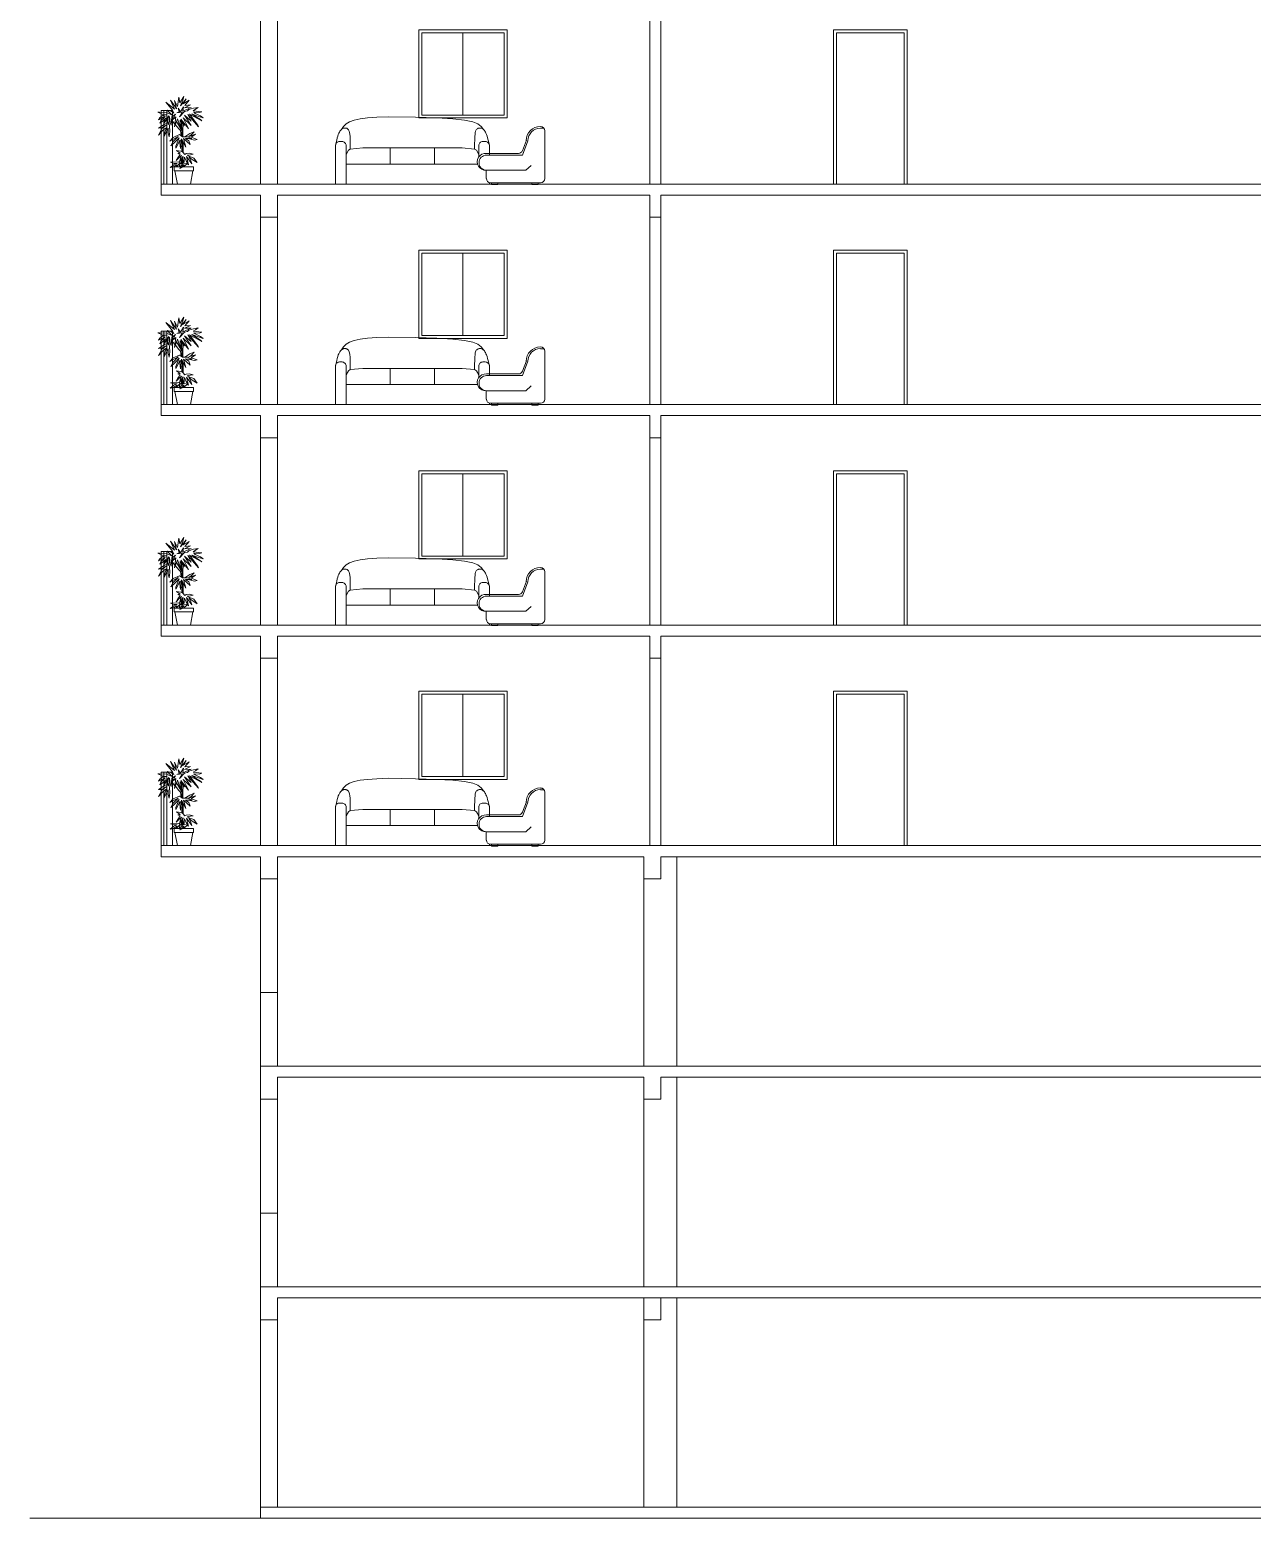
# Model space of a CAD drawing. Header units: inches. Extents: x 1090 to 1325, y 2 to 154.
# Drawn here: x 1226.45 to 1243.08, y 102.06 to 122.31 of the extents above; entities that cross this region are included whole.
import ezdxf

# ---------------------------------------------------------------- set-up
doc = ezdxf.new("R2010")
doc.units = ezdxf.units.IN
doc.header["$MEASUREMENT"] = 0
for name, color, linetype, lineweight in [('elev 1', 252, 'Continuous', 9), ('FUR', 250, 'Continuous', 9), ('walls', 250, 'Continuous', 18)]:
    doc.layers.add(name, color=color, linetype=linetype, lineweight=lineweight)
doc.layers.add('TREE', color=104, linetype='Continuous', lineweight=5, transparency=0.2)

msp = doc.modelspace()

# ---------------------------------------------------------------- linework, layer by layer
at = {"layer": 'elev 1'}
for p, q in [((1232.345, 122.273), (1232.345, 121.153)), ((1228.276, 121.213), (1228.276, 120.213)), ((1228.316, 121.213), (1228.316, 120.213)), ((1232.345, 119.273), (1232.345, 118.153)), ((1228.276, 118.213), (1228.276, 117.213)), ((1228.316, 118.213), (1228.316, 117.213)), ((1232.345, 116.273), (1232.345, 115.153)), ((1228.276, 115.213), (1228.276, 114.213)), ((1228.316, 115.213), (1228.316, 114.213)), ((1232.345, 113.273), (1232.345, 112.153)), ((1228.276, 112.213), (1228.276, 111.213)), ((1228.316, 112.213), (1228.316, 111.213)), ((1235.256, 111.063), (1235.256, 108.213)), ((1229.591, 110.763), (1229.591, 108.213)), ((1229.821, 110.763), (1229.821, 108.213)), ((1234.806, 110.763), (1234.806, 108.213)), ((1235.256, 108.063), (1235.256, 105.213)), ((1229.591, 107.763), (1229.591, 105.213)), ((1229.821, 107.763), (1229.821, 105.213)), ((1234.806, 107.763), (1234.806, 105.213)), ((1235.256, 105.063), (1235.256, 102.213)), ((1229.591, 104.763), (1229.591, 102.213)), ((1229.821, 104.763), (1229.821, 102.213)), ((1234.806, 104.763), (1234.806, 102.213))]:
    msp.add_line(p, q, dxfattribs=at)
for points in [[(1231.745, 121.113), (1231.745, 122.313), (1232.945, 122.313), (1232.945, 121.113)], [(1231.785, 121.153), (1231.785, 122.273), (1232.905, 122.273), (1232.905, 121.153)], [(1231.745, 118.113), (1231.745, 119.313), (1232.945, 119.313), (1232.945, 118.113)], [(1231.785, 118.153), (1231.785, 119.273), (1232.905, 119.273), (1232.905, 118.153)], [(1231.745, 115.113), (1231.745, 116.313), (1232.945, 116.313), (1232.945, 115.113)], [(1231.785, 115.153), (1231.785, 116.273), (1232.905, 116.273), (1232.905, 115.153)], [(1231.745, 112.113), (1231.745, 113.313), (1232.945, 113.313), (1232.945, 112.113)], [(1231.785, 112.153), (1231.785, 113.273), (1232.905, 113.273), (1232.905, 112.153)]]:
    msp.add_lwpolyline(points, close=True, dxfattribs=at)
for points in [[(1237.386, 120.213), (1237.386, 122.313), (1238.386, 122.313), (1238.386, 120.213)], [(1237.426, 120.213), (1237.426, 122.273), (1238.346, 122.273), (1238.346, 120.213)], [(1237.386, 117.213), (1237.386, 119.313), (1238.386, 119.313), (1238.386, 117.213)], [(1237.426, 117.213), (1237.426, 119.273), (1238.346, 119.273), (1238.346, 117.213)], [(1237.386, 114.213), (1237.386, 116.313), (1238.386, 116.313), (1238.386, 114.213)], [(1237.426, 114.213), (1237.426, 116.273), (1238.346, 116.273), (1238.346, 114.213)], [(1237.386, 111.213), (1237.386, 113.313), (1238.386, 113.313), (1238.386, 111.213)], [(1237.426, 111.213), (1237.426, 113.273), (1238.346, 113.273), (1238.346, 111.213)]]:
    msp.add_lwpolyline(points, dxfattribs=at)
at = {"layer": 'FUR'}
for p, q in [((1233.4, 120.974), (1233.446, 120.974)), ((1233.457, 120.289), (1233.457, 120.94)), ((1233.154, 120.668), (1233.207, 120.811)), ((1233.156, 120.608), (1233.228, 120.803)), ((1232.666, 120.631), (1233.1, 120.631)), ((1232.666, 120.608), (1233.156, 120.608)), ((1232.662, 120.402), (1232.662, 120.289)), ((1232.666, 120.402), (1233.199, 120.402)), ((1233.199, 120.402), (1233.271, 120.467)), ((1232.72, 120.232), (1233.4, 120.232)), ((1232.731, 120.232), (1232.731, 120.207)), ((1232.731, 120.207), (1232.817, 120.207)), ((1232.817, 120.232), (1232.817, 120.207)), ((1233.283, 120.232), (1233.283, 120.207)), ((1233.283, 120.207), (1233.369, 120.207)), ((1233.369, 120.232), (1233.369, 120.207)), ((1233.4, 117.974), (1233.446, 117.974)), ((1233.457, 117.289), (1233.457, 117.94)), ((1233.154, 117.668), (1233.207, 117.811)), ((1233.156, 117.608), (1233.228, 117.803)), ((1232.666, 117.631), (1233.1, 117.631)), ((1232.666, 117.608), (1233.156, 117.608)), ((1233.199, 117.402), (1233.271, 117.467)), ((1232.662, 117.402), (1232.662, 117.289)), ((1232.666, 117.402), (1233.199, 117.402)), ((1232.72, 117.232), (1233.4, 117.232)), ((1232.731, 117.232), (1232.731, 117.207)), ((1232.731, 117.207), (1232.817, 117.207)), ((1232.817, 117.232), (1232.817, 117.207)), ((1233.283, 117.232), (1233.283, 117.207)), ((1233.283, 117.207), (1233.369, 117.207)), ((1233.369, 117.232), (1233.369, 117.207)), ((1233.4, 114.974), (1233.446, 114.974)), ((1233.457, 114.289), (1233.457, 114.94)), ((1232.666, 114.631), (1233.1, 114.631)), ((1233.154, 114.668), (1233.207, 114.811)), ((1233.156, 114.608), (1233.228, 114.803)), ((1232.666, 114.608), (1233.156, 114.608)), ((1233.199, 114.402), (1233.271, 114.467)), ((1232.662, 114.402), (1232.662, 114.289)), ((1232.666, 114.402), (1233.199, 114.402)), ((1232.72, 114.232), (1233.4, 114.232)), ((1232.731, 114.232), (1232.731, 114.207)), ((1232.817, 114.232), (1232.817, 114.207)), ((1233.283, 114.232), (1233.283, 114.207)), ((1233.369, 114.232), (1233.369, 114.207)), ((1232.731, 114.207), (1232.817, 114.207)), ((1233.283, 114.207), (1233.369, 114.207)), ((1233.154, 111.668), (1233.207, 111.811)), ((1233.156, 111.608), (1233.228, 111.803)), ((1233.4, 111.974), (1233.446, 111.974)), ((1233.457, 111.289), (1233.457, 111.94)), ((1232.666, 111.631), (1233.1, 111.631)), ((1232.666, 111.608), (1233.156, 111.608)), ((1232.662, 111.402), (1232.662, 111.289)), ((1232.666, 111.402), (1233.199, 111.402)), ((1233.199, 111.402), (1233.271, 111.467)), ((1232.72, 111.232), (1233.4, 111.232)), ((1232.731, 111.232), (1232.731, 111.207)), ((1232.731, 111.207), (1232.817, 111.207)), ((1232.817, 111.232), (1232.817, 111.207)), ((1233.283, 111.232), (1233.283, 111.207)), ((1233.283, 111.207), (1233.369, 111.207)), ((1233.369, 111.232), (1233.369, 111.207))]:
    msp.add_line(p, q, dxfattribs=at)
for points in [[(1230.692, 120.958), (1230.719, 120.999), (1230.755, 121.034), (1230.802, 121.062), (1230.864, 121.085), (1230.944, 121.103), (1231.046, 121.115), (1231.171, 121.124), (1231.325, 121.129)], [(1232.622, 120.958), (1232.594, 120.999), (1232.549, 121.034), (1232.477, 121.062), (1232.367, 121.085), (1232.208, 121.103), (1231.989, 121.115), (1231.698, 121.124), (1231.325, 121.129)], [(1230.609, 120.736), (1230.618, 120.777), (1230.627, 120.812), (1230.634, 120.842), (1230.642, 120.867), (1230.649, 120.889), (1230.656, 120.906), (1230.664, 120.921), (1230.671, 120.933), (1230.679, 120.943), (1230.686, 120.952), (1230.694, 120.959), (1230.702, 120.965), (1230.71, 120.97), (1230.718, 120.973), (1230.726, 120.975), (1230.733, 120.976), (1230.741, 120.976), (1230.749, 120.976), (1230.756, 120.974), (1230.763, 120.972), (1230.77, 120.968), (1230.776, 120.964), (1230.782, 120.958), (1230.788, 120.952), (1230.793, 120.943), (1230.798, 120.932), (1230.802, 120.916), (1230.805, 120.893), (1230.808, 120.86), (1230.81, 120.817), (1230.811, 120.761), (1230.812, 120.69)], [(1232.705, 120.736), (1232.696, 120.777), (1232.688, 120.812), (1232.68, 120.842), (1232.673, 120.867), (1232.665, 120.889), (1232.658, 120.906), (1232.651, 120.921), (1232.643, 120.933), (1232.636, 120.943), (1232.628, 120.952), (1232.62, 120.959), (1232.613, 120.965), (1232.605, 120.97), (1232.597, 120.973), (1232.589, 120.975), (1232.581, 120.976), (1232.573, 120.976), (1232.566, 120.976), (1232.558, 120.974), (1232.551, 120.972), (1232.545, 120.968), (1232.538, 120.964), (1232.532, 120.958), (1232.526, 120.952), (1232.521, 120.943), (1232.517, 120.932), (1232.512, 120.916), (1232.509, 120.893), (1232.506, 120.86), (1232.504, 120.817), (1232.503, 120.761), (1232.503, 120.69)], [(1230.756, 120.617), (1230.787, 120.674), (1230.812, 120.69), (1230.983, 120.705), (1231.493, 120.705)], [(1231.356, 120.705), (1231.356, 120.485)], [(1231.493, 120.705), (1231.959, 120.705), (1231.959, 120.485)], [(1232.559, 120.617), (1232.527, 120.674), (1232.503, 120.69), (1232.332, 120.705), (1231.959, 120.705)], [(1230.756, 120.485), (1232.544, 120.485)], [(1230.609, 120.213), (1232.705, 120.213)], [(1232.705, 120.213), (1232.705, 120.234)], [(1230.692, 117.958), (1230.719, 117.999), (1230.755, 118.034), (1230.802, 118.062), (1230.864, 118.085), (1230.944, 118.103), (1231.046, 118.115), (1231.171, 118.124), (1231.325, 118.129)], [(1232.622, 117.958), (1232.594, 117.999), (1232.549, 118.034), (1232.477, 118.062), (1232.367, 118.085), (1232.208, 118.103), (1231.989, 118.115), (1231.698, 118.124), (1231.325, 118.129)], [(1230.609, 117.736), (1230.618, 117.777), (1230.627, 117.812), (1230.634, 117.842), (1230.642, 117.867), (1230.649, 117.889), (1230.656, 117.906), (1230.664, 117.921), (1230.671, 117.933), (1230.679, 117.943), (1230.686, 117.952), (1230.694, 117.959), (1230.702, 117.965), (1230.71, 117.97), (1230.718, 117.973), (1230.726, 117.975), (1230.733, 117.976), (1230.741, 117.976), (1230.749, 117.976), (1230.756, 117.974), (1230.763, 117.972), (1230.77, 117.968), (1230.776, 117.964), (1230.782, 117.958), (1230.788, 117.952), (1230.793, 117.943), (1230.798, 117.932), (1230.802, 117.916), (1230.805, 117.893), (1230.808, 117.86), (1230.81, 117.817), (1230.811, 117.761), (1230.812, 117.69)], [(1232.705, 117.736), (1232.696, 117.777), (1232.688, 117.812), (1232.68, 117.842), (1232.673, 117.867), (1232.665, 117.889), (1232.658, 117.906), (1232.651, 117.921), (1232.643, 117.933), (1232.636, 117.943), (1232.628, 117.952), (1232.62, 117.959), (1232.613, 117.965), (1232.605, 117.97), (1232.597, 117.973), (1232.589, 117.975), (1232.581, 117.976), (1232.573, 117.976), (1232.566, 117.976), (1232.558, 117.974), (1232.551, 117.972), (1232.545, 117.968), (1232.538, 117.964), (1232.532, 117.958), (1232.526, 117.952), (1232.521, 117.943), (1232.517, 117.932), (1232.512, 117.916), (1232.509, 117.893), (1232.506, 117.86), (1232.504, 117.817), (1232.503, 117.761), (1232.503, 117.69)], [(1230.756, 117.617), (1230.787, 117.674), (1230.812, 117.69), (1230.983, 117.705), (1231.493, 117.705)], [(1231.356, 117.705), (1231.356, 117.485)], [(1231.493, 117.705), (1231.959, 117.705), (1231.959, 117.485)], [(1232.559, 117.617), (1232.527, 117.674), (1232.503, 117.69), (1232.332, 117.705), (1231.959, 117.705)], [(1230.756, 117.485), (1232.544, 117.485)], [(1230.609, 117.213), (1232.705, 117.213)], [(1232.705, 117.213), (1232.705, 117.234)], [(1230.692, 114.958), (1230.719, 114.999), (1230.755, 115.034), (1230.802, 115.062), (1230.864, 115.085), (1230.944, 115.103), (1231.046, 115.115), (1231.171, 115.124), (1231.325, 115.129)], [(1232.622, 114.958), (1232.594, 114.999), (1232.549, 115.034), (1232.477, 115.062), (1232.367, 115.085), (1232.208, 115.103), (1231.989, 115.115), (1231.698, 115.124), (1231.325, 115.129)], [(1230.609, 114.736), (1230.618, 114.777), (1230.627, 114.812), (1230.634, 114.842), (1230.642, 114.867), (1230.649, 114.889), (1230.656, 114.906), (1230.664, 114.921), (1230.671, 114.933), (1230.679, 114.943), (1230.686, 114.952), (1230.694, 114.959), (1230.702, 114.965), (1230.71, 114.97), (1230.718, 114.973), (1230.726, 114.975), (1230.733, 114.976), (1230.741, 114.976), (1230.749, 114.976), (1230.756, 114.974), (1230.763, 114.972), (1230.77, 114.968), (1230.776, 114.964), (1230.782, 114.958), (1230.788, 114.952), (1230.793, 114.943), (1230.798, 114.932), (1230.802, 114.916), (1230.805, 114.893), (1230.808, 114.86), (1230.81, 114.817), (1230.811, 114.761), (1230.812, 114.69)], [(1232.705, 114.736), (1232.696, 114.777), (1232.688, 114.812), (1232.68, 114.842), (1232.673, 114.867), (1232.665, 114.889), (1232.658, 114.906), (1232.651, 114.921), (1232.643, 114.933), (1232.636, 114.943), (1232.628, 114.952), (1232.62, 114.959), (1232.613, 114.965), (1232.605, 114.97), (1232.597, 114.973), (1232.589, 114.975), (1232.581, 114.976), (1232.573, 114.976), (1232.566, 114.976), (1232.558, 114.974), (1232.551, 114.972), (1232.545, 114.968), (1232.538, 114.964), (1232.532, 114.958), (1232.526, 114.952), (1232.521, 114.943), (1232.517, 114.932), (1232.512, 114.916), (1232.509, 114.893), (1232.506, 114.86), (1232.504, 114.817), (1232.503, 114.761), (1232.503, 114.69)], [(1230.756, 114.617), (1230.787, 114.674), (1230.812, 114.69), (1230.983, 114.705), (1231.493, 114.705)], [(1231.356, 114.705), (1231.356, 114.485)], [(1231.493, 114.705), (1231.959, 114.705), (1231.959, 114.485)], [(1232.559, 114.617), (1232.527, 114.674), (1232.503, 114.69), (1232.332, 114.705), (1231.959, 114.705)], [(1230.756, 114.485), (1232.544, 114.485)], [(1230.609, 114.213), (1232.705, 114.213)], [(1232.705, 114.213), (1232.705, 114.234)], [(1230.692, 111.958), (1230.719, 111.999), (1230.755, 112.034), (1230.802, 112.062), (1230.864, 112.085), (1230.944, 112.103), (1231.046, 112.115), (1231.171, 112.124), (1231.325, 112.129)], [(1232.622, 111.958), (1232.594, 111.999), (1232.549, 112.034), (1232.477, 112.062), (1232.367, 112.085), (1232.208, 112.103), (1231.989, 112.115), (1231.698, 112.124), (1231.325, 112.129)], [(1230.609, 111.736), (1230.618, 111.777), (1230.627, 111.812), (1230.634, 111.842), (1230.642, 111.867), (1230.649, 111.889), (1230.656, 111.906), (1230.664, 111.921), (1230.671, 111.933), (1230.679, 111.943), (1230.686, 111.952), (1230.694, 111.959), (1230.702, 111.965), (1230.71, 111.97), (1230.718, 111.973), (1230.726, 111.975), (1230.733, 111.976), (1230.741, 111.976), (1230.749, 111.976), (1230.756, 111.974), (1230.763, 111.972), (1230.77, 111.968), (1230.776, 111.964), (1230.782, 111.958), (1230.788, 111.952), (1230.793, 111.943), (1230.798, 111.932), (1230.802, 111.916), (1230.805, 111.893), (1230.808, 111.86), (1230.81, 111.817), (1230.811, 111.761), (1230.812, 111.69)], [(1232.705, 111.736), (1232.696, 111.777), (1232.688, 111.812), (1232.68, 111.842), (1232.673, 111.867), (1232.665, 111.889), (1232.658, 111.906), (1232.651, 111.921), (1232.643, 111.933), (1232.636, 111.943), (1232.628, 111.952), (1232.62, 111.959), (1232.613, 111.965), (1232.605, 111.97), (1232.597, 111.973), (1232.589, 111.975), (1232.581, 111.976), (1232.573, 111.976), (1232.566, 111.976), (1232.558, 111.974), (1232.551, 111.972), (1232.545, 111.968), (1232.538, 111.964), (1232.532, 111.958), (1232.526, 111.952), (1232.521, 111.943), (1232.517, 111.932), (1232.512, 111.916), (1232.509, 111.893), (1232.506, 111.86), (1232.504, 111.817), (1232.503, 111.761), (1232.503, 111.69)], [(1230.756, 111.617), (1230.787, 111.674), (1230.812, 111.69), (1230.983, 111.705), (1231.493, 111.705)], [(1231.356, 111.705), (1231.356, 111.485)], [(1231.493, 111.705), (1231.959, 111.705), (1231.959, 111.485)], [(1232.559, 111.617), (1232.527, 111.674), (1232.503, 111.69), (1232.332, 111.705), (1231.959, 111.705)], [(1230.756, 111.485), (1232.544, 111.485)], [(1230.609, 111.213), (1232.705, 111.213)], [(1232.705, 111.213), (1232.705, 111.234)]]:
    msp.add_lwpolyline(points, dxfattribs=at)
for points in [[(1230.609, 120.213), (1230.609, 120.736, -0.414214), (1230.667, 120.793), (1230.699, 120.793, -0.414214), (1230.756, 120.736), (1230.756, 120.213)], [(1232.705, 120.608), (1232.705, 120.736, 0.414214), (1232.648, 120.793), (1232.616, 120.793, 0.414214), (1232.559, 120.736), (1232.559, 120.58)], [(1230.609, 117.213), (1230.609, 117.736, -0.414214), (1230.667, 117.793), (1230.699, 117.793, -0.414214), (1230.756, 117.736), (1230.756, 117.213)], [(1232.705, 117.608), (1232.705, 117.736, 0.414214), (1232.648, 117.793), (1232.616, 117.793, 0.414214), (1232.559, 117.736), (1232.559, 117.58)], [(1230.609, 114.213), (1230.609, 114.736, -0.414214), (1230.667, 114.793), (1230.699, 114.793, -0.414214), (1230.756, 114.736), (1230.756, 114.213)], [(1232.705, 114.608), (1232.705, 114.736, 0.414214), (1232.648, 114.793), (1232.616, 114.793, 0.414214), (1232.559, 114.736), (1232.559, 114.58)], [(1230.609, 111.213), (1230.609, 111.736, -0.414214), (1230.667, 111.793), (1230.699, 111.793, -0.414214), (1230.756, 111.736), (1230.756, 111.213)], [(1232.705, 111.608), (1232.705, 111.736, 0.414214), (1232.648, 111.793), (1232.616, 111.793, 0.414214), (1232.559, 111.736), (1232.559, 111.58)]]:
    msp.add_lwpolyline(points, format="xyb", dxfattribs=at)
for centre, radius, start, end in [((1233.4, 120.803), 0.195, 90, 180), ((1233.4, 120.803), 0.172, 90, 180), ((1233.4, 120.94), 0.0573, 0, 90), ((1232.654, 120.516), 0.115, 84.472, 273.9763), ((1232.666, 120.505), 0.103, 90, 270), ((1233.1, 120.688), 0.0573, 270, 339.5892), ((1232.72, 120.289), 0.0573, 180, 270), ((1233.4, 120.289), 0.0573, 270, 0), ((1233.4, 117.803), 0.195, 90, 180), ((1233.4, 117.803), 0.172, 90, 180), ((1233.4, 117.94), 0.0573, 0, 90), ((1233.1, 117.688), 0.0573, 270, 339.5892), ((1232.654, 117.516), 0.115, 84.472, 273.9763), ((1232.666, 117.505), 0.103, 90, 270), ((1232.72, 117.289), 0.0573, 180, 270), ((1233.4, 117.289), 0.0573, 270, 0), ((1233.4, 114.803), 0.195, 90, 180), ((1233.4, 114.803), 0.172, 90, 180), ((1233.4, 114.94), 0.0573, 0, 90), ((1232.654, 114.516), 0.115, 84.472, 273.9763), ((1233.1, 114.688), 0.0573, 270, 339.5892), ((1232.666, 114.505), 0.103, 90, 270), ((1232.72, 114.289), 0.0573, 180, 270), ((1233.4, 114.289), 0.0573, 270, 0), ((1233.4, 111.803), 0.195, 90, 180), ((1233.4, 111.94), 0.0573, 0, 90), ((1233.4, 111.803), 0.172, 90, 180), ((1232.654, 111.516), 0.115, 84.472, 273.9763), ((1232.666, 111.505), 0.103, 90, 270), ((1233.1, 111.688), 0.0573, 270, 339.5892), ((1232.72, 111.289), 0.0573, 180, 270), ((1233.4, 111.289), 0.0573, 270, 0)]:
    msp.add_arc(centre, radius, start, end, dxfattribs=at)
at = {"layer": 'TREE'}
for points in [[(1228.524, 121.19), (1228.45, 121.181), (1228.484, 121.195), (1228.472, 121.246), (1228.5, 121.197), (1228.541, 121.266), (1228.534, 121.205), (1228.647, 121.254), (1228.557, 121.251), (1228.638, 121.29), (1228.562, 121.284), (1228.618, 121.353), (1228.54, 121.306), (1228.577, 121.373), (1228.501, 121.277), (1228.534, 121.353), (1228.548, 121.404), (1228.492, 121.318), (1228.479, 121.396), (1228.459, 121.269), (1228.42, 121.349), (1228.447, 121.238), (1228.423, 121.273), (1228.367, 121.357), (1228.419, 121.234), (1228.302, 121.33), (1228.394, 121.218), (1228.41, 121.179), (1228.361, 121.213), (1228.321, 121.22), (1228.39, 121.152), (1228.311, 121.187), (1228.218, 121.19), (1228.194, 121.19), (1228.253, 121.164), (1228.307, 121.156), (1228.263, 121.147), (1228.221, 121.117), (1228.202, 121.089), (1228.255, 121.117), (1228.294, 121.135), (1228.233, 121.075), (1228.22, 121.042), (1228.283, 121.088), (1228.3, 121.108), (1228.283, 121.074), (1228.273, 121.036), (1228.343, 121.14), (1228.323, 121.077), (1228.333, 121.026), (1228.342, 121.052), (1228.346, 121.062), (1228.351, 121.133), (1228.36, 121.05), (1228.374, 121.017), (1228.383, 121.129), (1228.435, 121.165), (1228.395, 121.089), (1228.438, 121.127), (1228.422, 120.992), (1228.463, 121.103), (1228.501, 120.98), (1228.499, 121.081), (1228.554, 121.011), (1228.508, 121.098), (1228.61, 120.969), (1228.539, 121.115), (1228.649, 121.011), (1228.555, 121.15), (1228.648, 121.07), (1228.601, 121.162), (1228.637, 121.118), (1228.748, 120.994), (1228.739, 121.014), (1228.626, 121.163), (1228.791, 121.073), (1228.772, 121.09), (1228.721, 121.124), (1228.656, 121.167), (1228.748, 121.134), (1228.812, 121.113), (1228.772, 121.142), (1228.702, 121.175), (1228.682, 121.191), (1228.754, 121.187), (1228.792, 121.198), (1228.673, 121.212), (1228.705, 121.232), (1228.744, 121.257), (1228.679, 121.246), (1228.614, 121.226), (1228.597, 121.208), (1228.558, 121.2), (1228.49, 121.127)], [(1228.353, 121.005), (1228.342, 121.052), (1228.333, 121.026), (1228.328, 121.05), (1228.28, 121.026), (1228.204, 120.975), (1228.245, 120.979), (1228.305, 121.014), (1228.253, 120.973), (1228.203, 120.881), (1228.261, 120.946), (1228.317, 120.984), (1228.293, 120.934), (1228.277, 120.856), (1228.31, 120.926), (1228.336, 120.974), (1228.336, 120.911), (1228.349, 120.857), (1228.356, 120.931)], [(1228.708, 120.892), (1228.616, 120.861), (1228.645, 120.883), (1228.688, 120.926), (1228.627, 120.902), (1228.559, 120.857), (1228.599, 120.857), (1228.657, 120.833), (1228.606, 120.833), (1228.693, 120.813), (1228.728, 120.821), (1228.646, 120.851)], [(1228.595, 120.493), (1228.546, 120.5), (1228.545, 120.492), (1228.543, 120.501), (1228.522, 120.485), (1228.481, 120.516), (1228.365, 120.51), (1228.417, 120.495), (1228.458, 120.495), (1228.412, 120.477), (1228.36, 120.439), (1228.407, 120.447), (1228.454, 120.476), (1228.449, 120.45), (1228.494, 120.496), (1228.491, 120.48), (1228.482, 120.45), (1228.527, 120.476), (1228.55, 120.475), (1228.494, 120.427), (1228.538, 120.446), (1228.567, 120.464)], [(1228.64, 120.612), (1228.675, 120.62), (1228.619, 120.634), (1228.577, 120.628), (1228.561, 120.618), (1228.533, 120.649), (1228.505, 120.663), (1228.447, 120.672), (1228.498, 120.635), (1228.467, 120.631), (1228.498, 120.618), (1228.465, 120.571), (1228.445, 120.532), (1228.484, 120.574), (1228.516, 120.601), (1228.502, 120.565), (1228.486, 120.514), (1228.489, 120.512), (1228.528, 120.579), (1228.537, 120.59), (1228.535, 120.554), (1228.545, 120.492), (1228.554, 120.58), (1228.578, 120.528), (1228.609, 120.476), (1228.582, 120.587), (1228.613, 120.542), (1228.658, 120.488), (1228.636, 120.542), (1228.614, 120.584), (1228.662, 120.546), (1228.73, 120.505), (1228.685, 120.568), (1228.63, 120.588), (1228.592, 120.605)], [(1228.68, 120.446), (1228.538, 120.446), (1228.494, 120.427), (1228.517, 120.446), (1228.417, 120.446), (1228.417, 120.393), (1228.68, 120.393)], [(1228.671, 120.393), (1228.425, 120.393), (1228.459, 120.213), (1228.637, 120.213)], [(1228.524, 118.19), (1228.45, 118.181), (1228.484, 118.195), (1228.472, 118.246), (1228.5, 118.197), (1228.541, 118.266), (1228.534, 118.205), (1228.647, 118.254), (1228.557, 118.251), (1228.638, 118.29), (1228.562, 118.284), (1228.618, 118.353), (1228.54, 118.306), (1228.577, 118.373), (1228.501, 118.277), (1228.534, 118.353), (1228.548, 118.404), (1228.492, 118.318), (1228.479, 118.396), (1228.459, 118.269), (1228.42, 118.349), (1228.447, 118.238), (1228.423, 118.273), (1228.367, 118.357), (1228.419, 118.234), (1228.302, 118.33), (1228.394, 118.218), (1228.41, 118.179), (1228.361, 118.213), (1228.321, 118.22), (1228.39, 118.152), (1228.311, 118.187), (1228.218, 118.19), (1228.194, 118.19), (1228.253, 118.164), (1228.307, 118.156), (1228.263, 118.147), (1228.221, 118.117), (1228.202, 118.089), (1228.255, 118.117), (1228.294, 118.135), (1228.233, 118.075), (1228.22, 118.042), (1228.283, 118.088), (1228.3, 118.108), (1228.283, 118.074), (1228.273, 118.036), (1228.343, 118.14), (1228.323, 118.077), (1228.333, 118.026), (1228.342, 118.052), (1228.346, 118.062), (1228.351, 118.133), (1228.36, 118.05), (1228.374, 118.017), (1228.383, 118.129), (1228.435, 118.165), (1228.395, 118.089), (1228.438, 118.127), (1228.422, 117.992), (1228.463, 118.103), (1228.501, 117.98), (1228.499, 118.081), (1228.554, 118.011), (1228.508, 118.098), (1228.61, 117.969), (1228.539, 118.115), (1228.649, 118.011), (1228.555, 118.15), (1228.648, 118.07), (1228.601, 118.162), (1228.637, 118.118), (1228.748, 117.994), (1228.739, 118.014), (1228.626, 118.163), (1228.791, 118.073), (1228.772, 118.09), (1228.721, 118.124), (1228.656, 118.167), (1228.748, 118.134), (1228.812, 118.113), (1228.772, 118.142), (1228.702, 118.175), (1228.682, 118.191), (1228.754, 118.187), (1228.792, 118.198), (1228.673, 118.212), (1228.705, 118.232), (1228.744, 118.257), (1228.679, 118.246), (1228.614, 118.226), (1228.597, 118.208), (1228.558, 118.2), (1228.49, 118.127)], [(1228.353, 118.005), (1228.342, 118.052), (1228.333, 118.026), (1228.328, 118.05), (1228.28, 118.026), (1228.204, 117.975), (1228.245, 117.979), (1228.305, 118.014), (1228.253, 117.973), (1228.203, 117.881), (1228.261, 117.946), (1228.317, 117.984), (1228.293, 117.934), (1228.277, 117.856), (1228.31, 117.926), (1228.336, 117.974), (1228.336, 117.911), (1228.349, 117.857), (1228.356, 117.931)], [(1228.708, 117.892), (1228.616, 117.861), (1228.645, 117.883), (1228.688, 117.926), (1228.627, 117.902), (1228.559, 117.857), (1228.599, 117.857), (1228.657, 117.833), (1228.606, 117.833), (1228.693, 117.813), (1228.728, 117.821), (1228.646, 117.851)], [(1228.64, 117.612), (1228.675, 117.62), (1228.619, 117.634), (1228.577, 117.628), (1228.561, 117.618), (1228.533, 117.649), (1228.505, 117.663), (1228.447, 117.672), (1228.498, 117.635), (1228.467, 117.631), (1228.498, 117.618), (1228.465, 117.571), (1228.445, 117.532), (1228.484, 117.574), (1228.516, 117.601), (1228.502, 117.565), (1228.486, 117.514), (1228.489, 117.512), (1228.528, 117.579), (1228.537, 117.59), (1228.535, 117.554), (1228.545, 117.492), (1228.554, 117.58), (1228.578, 117.528), (1228.609, 117.476), (1228.582, 117.587), (1228.613, 117.542), (1228.658, 117.488), (1228.636, 117.542), (1228.614, 117.584), (1228.662, 117.546), (1228.73, 117.505), (1228.685, 117.568), (1228.63, 117.588), (1228.592, 117.605)], [(1228.595, 117.493), (1228.546, 117.5), (1228.545, 117.492), (1228.543, 117.501), (1228.522, 117.485), (1228.481, 117.516), (1228.365, 117.51), (1228.417, 117.495), (1228.458, 117.495), (1228.412, 117.477), (1228.36, 117.439), (1228.407, 117.447), (1228.454, 117.476), (1228.449, 117.45), (1228.494, 117.496), (1228.491, 117.48), (1228.482, 117.45), (1228.527, 117.476), (1228.55, 117.475), (1228.494, 117.427), (1228.538, 117.446), (1228.567, 117.464)], [(1228.68, 117.446), (1228.538, 117.446), (1228.494, 117.427), (1228.517, 117.446), (1228.417, 117.446), (1228.417, 117.393), (1228.68, 117.393)], [(1228.671, 117.393), (1228.425, 117.393), (1228.459, 117.213), (1228.637, 117.213)], [(1228.524, 115.19), (1228.45, 115.181), (1228.484, 115.195), (1228.472, 115.246), (1228.5, 115.197), (1228.541, 115.266), (1228.534, 115.205), (1228.647, 115.254), (1228.557, 115.251), (1228.638, 115.29), (1228.562, 115.284), (1228.618, 115.353), (1228.54, 115.306), (1228.577, 115.373), (1228.501, 115.277), (1228.534, 115.353), (1228.548, 115.404), (1228.492, 115.318), (1228.479, 115.396), (1228.459, 115.269), (1228.42, 115.349), (1228.447, 115.238), (1228.423, 115.273), (1228.367, 115.357), (1228.419, 115.234), (1228.302, 115.33), (1228.394, 115.218), (1228.41, 115.179), (1228.361, 115.213), (1228.321, 115.22), (1228.39, 115.152), (1228.311, 115.187), (1228.218, 115.19), (1228.194, 115.19), (1228.253, 115.164), (1228.307, 115.156), (1228.263, 115.147), (1228.221, 115.117), (1228.202, 115.089), (1228.255, 115.117), (1228.294, 115.135), (1228.233, 115.075), (1228.22, 115.042), (1228.283, 115.088), (1228.3, 115.108), (1228.283, 115.074), (1228.273, 115.036), (1228.343, 115.14), (1228.323, 115.077), (1228.333, 115.026), (1228.342, 115.052), (1228.346, 115.062), (1228.351, 115.133), (1228.36, 115.05), (1228.374, 115.017), (1228.383, 115.129), (1228.435, 115.165), (1228.395, 115.089), (1228.438, 115.127), (1228.422, 114.992), (1228.463, 115.103), (1228.501, 114.98), (1228.499, 115.081), (1228.554, 115.011), (1228.508, 115.098), (1228.61, 114.969), (1228.539, 115.115), (1228.649, 115.011), (1228.555, 115.15), (1228.648, 115.07), (1228.601, 115.162), (1228.637, 115.118), (1228.748, 114.994), (1228.739, 115.014), (1228.626, 115.163), (1228.791, 115.073), (1228.772, 115.09), (1228.721, 115.124), (1228.656, 115.167), (1228.748, 115.134), (1228.812, 115.113), (1228.772, 115.142), (1228.702, 115.175), (1228.682, 115.191), (1228.754, 115.187), (1228.792, 115.198), (1228.673, 115.212), (1228.705, 115.232), (1228.744, 115.257), (1228.679, 115.246), (1228.614, 115.226), (1228.597, 115.208), (1228.558, 115.2), (1228.49, 115.127)], [(1228.353, 115.005), (1228.342, 115.052), (1228.333, 115.026), (1228.328, 115.05), (1228.28, 115.026), (1228.204, 114.975), (1228.245, 114.979), (1228.305, 115.014), (1228.253, 114.973), (1228.203, 114.881), (1228.261, 114.946), (1228.317, 114.984), (1228.293, 114.934), (1228.277, 114.856), (1228.31, 114.926), (1228.336, 114.974), (1228.336, 114.911), (1228.349, 114.857), (1228.356, 114.931)], [(1228.708, 114.892), (1228.616, 114.861), (1228.645, 114.883), (1228.688, 114.926), (1228.627, 114.902), (1228.559, 114.857), (1228.599, 114.857), (1228.657, 114.833), (1228.606, 114.833), (1228.693, 114.813), (1228.728, 114.821), (1228.646, 114.851)], [(1228.64, 114.612), (1228.675, 114.62), (1228.619, 114.634), (1228.577, 114.628), (1228.561, 114.618), (1228.533, 114.649), (1228.505, 114.663), (1228.447, 114.672), (1228.498, 114.635), (1228.467, 114.631), (1228.498, 114.618), (1228.465, 114.571), (1228.445, 114.532), (1228.484, 114.574), (1228.516, 114.601), (1228.502, 114.565), (1228.486, 114.514), (1228.489, 114.512), (1228.528, 114.579), (1228.537, 114.59), (1228.535, 114.554), (1228.545, 114.492), (1228.554, 114.58), (1228.578, 114.528), (1228.609, 114.476), (1228.582, 114.587), (1228.613, 114.542), (1228.658, 114.488), (1228.636, 114.542), (1228.614, 114.584), (1228.662, 114.546), (1228.73, 114.505), (1228.685, 114.568), (1228.63, 114.588), (1228.592, 114.605)], [(1228.595, 114.493), (1228.546, 114.5), (1228.545, 114.492), (1228.543, 114.501), (1228.522, 114.485), (1228.481, 114.516), (1228.365, 114.51), (1228.417, 114.495), (1228.458, 114.495), (1228.412, 114.477), (1228.36, 114.439), (1228.407, 114.447), (1228.454, 114.476), (1228.449, 114.45), (1228.494, 114.496), (1228.491, 114.48), (1228.482, 114.45), (1228.527, 114.476), (1228.55, 114.475), (1228.494, 114.427), (1228.538, 114.446), (1228.567, 114.464)], [(1228.68, 114.446), (1228.538, 114.446), (1228.494, 114.427), (1228.517, 114.446), (1228.417, 114.446), (1228.417, 114.393), (1228.68, 114.393)], [(1228.671, 114.393), (1228.425, 114.393), (1228.459, 114.213), (1228.637, 114.213)], [(1228.524, 112.19), (1228.45, 112.181), (1228.484, 112.195), (1228.472, 112.246), (1228.5, 112.197), (1228.541, 112.266), (1228.534, 112.205), (1228.647, 112.254), (1228.557, 112.251), (1228.638, 112.29), (1228.562, 112.284), (1228.618, 112.353), (1228.54, 112.306), (1228.577, 112.373), (1228.501, 112.277), (1228.534, 112.353), (1228.548, 112.404), (1228.492, 112.318), (1228.479, 112.396), (1228.459, 112.269), (1228.42, 112.349), (1228.447, 112.238), (1228.423, 112.273), (1228.367, 112.357), (1228.419, 112.234), (1228.302, 112.33), (1228.394, 112.218), (1228.41, 112.179), (1228.361, 112.213), (1228.321, 112.22), (1228.39, 112.152), (1228.311, 112.187), (1228.218, 112.19), (1228.194, 112.19), (1228.253, 112.164), (1228.307, 112.156), (1228.263, 112.147), (1228.221, 112.117), (1228.202, 112.089), (1228.255, 112.117), (1228.294, 112.135), (1228.233, 112.075), (1228.22, 112.042), (1228.283, 112.088), (1228.3, 112.108), (1228.283, 112.074), (1228.273, 112.036), (1228.343, 112.14), (1228.323, 112.077), (1228.333, 112.026), (1228.342, 112.052), (1228.346, 112.062), (1228.351, 112.133), (1228.36, 112.05), (1228.374, 112.017), (1228.383, 112.129), (1228.435, 112.165), (1228.395, 112.089), (1228.438, 112.127), (1228.422, 111.992), (1228.463, 112.103), (1228.501, 111.98), (1228.499, 112.081), (1228.554, 112.011), (1228.508, 112.098), (1228.61, 111.969), (1228.539, 112.115), (1228.649, 112.011), (1228.555, 112.15), (1228.648, 112.07), (1228.601, 112.162), (1228.637, 112.118), (1228.748, 111.994), (1228.739, 112.014), (1228.626, 112.163), (1228.791, 112.073), (1228.772, 112.09), (1228.721, 112.124), (1228.656, 112.167), (1228.748, 112.134), (1228.812, 112.113), (1228.772, 112.142), (1228.702, 112.175), (1228.682, 112.191), (1228.754, 112.187), (1228.792, 112.198), (1228.673, 112.212), (1228.705, 112.232), (1228.744, 112.257), (1228.679, 112.246), (1228.614, 112.226), (1228.597, 112.208), (1228.558, 112.2), (1228.49, 112.127)], [(1228.353, 112.005), (1228.342, 112.052), (1228.333, 112.026), (1228.328, 112.05), (1228.28, 112.026), (1228.204, 111.975), (1228.245, 111.979), (1228.305, 112.014), (1228.253, 111.973), (1228.203, 111.881), (1228.261, 111.946), (1228.317, 111.984), (1228.293, 111.934), (1228.277, 111.856), (1228.31, 111.926), (1228.336, 111.974), (1228.336, 111.911), (1228.349, 111.857), (1228.356, 111.931)], [(1228.708, 111.892), (1228.616, 111.861), (1228.645, 111.883), (1228.688, 111.926), (1228.627, 111.902), (1228.559, 111.857), (1228.599, 111.857), (1228.657, 111.833), (1228.606, 111.833), (1228.693, 111.813), (1228.728, 111.821), (1228.646, 111.851)], [(1228.64, 111.612), (1228.675, 111.62), (1228.619, 111.634), (1228.577, 111.628), (1228.561, 111.618), (1228.533, 111.649), (1228.505, 111.663), (1228.447, 111.672), (1228.498, 111.635), (1228.467, 111.631), (1228.498, 111.618), (1228.465, 111.571), (1228.445, 111.532), (1228.484, 111.574), (1228.516, 111.601), (1228.502, 111.565), (1228.486, 111.514), (1228.489, 111.512), (1228.528, 111.579), (1228.537, 111.59), (1228.535, 111.554), (1228.545, 111.492), (1228.554, 111.58), (1228.578, 111.528), (1228.609, 111.476), (1228.582, 111.587), (1228.613, 111.542), (1228.658, 111.488), (1228.636, 111.542), (1228.614, 111.584), (1228.662, 111.546), (1228.73, 111.505), (1228.685, 111.568), (1228.63, 111.588), (1228.592, 111.605)], [(1228.595, 111.493), (1228.546, 111.5), (1228.545, 111.492), (1228.543, 111.501), (1228.522, 111.485), (1228.481, 111.516), (1228.365, 111.51), (1228.417, 111.495), (1228.458, 111.495), (1228.412, 111.477), (1228.36, 111.439), (1228.407, 111.447), (1228.454, 111.476), (1228.449, 111.45), (1228.494, 111.496), (1228.491, 111.48), (1228.482, 111.45), (1228.527, 111.476), (1228.55, 111.475), (1228.494, 111.427), (1228.538, 111.446), (1228.567, 111.464)], [(1228.68, 111.446), (1228.538, 111.446), (1228.494, 111.427), (1228.517, 111.446), (1228.417, 111.446), (1228.417, 111.393), (1228.68, 111.393)], [(1228.671, 111.393), (1228.425, 111.393), (1228.459, 111.213), (1228.637, 111.213)]]:
    msp.add_lwpolyline(points, close=True, dxfattribs=at)
for points in [[(1228.405, 121.145), (1228.415, 121.127)], [(1228.423, 121.114), (1228.434, 121.094)], [(1228.28, 121.026), (1228.204, 120.975), (1228.245, 120.979), (1228.305, 121.014), (1228.253, 120.973), (1228.203, 120.881), (1228.261, 120.946), (1228.317, 120.984), (1228.293, 120.934), (1228.277, 120.856), (1228.31, 120.926), (1228.336, 120.974), (1228.336, 120.911), (1228.349, 120.857), (1228.356, 120.931), (1228.353, 121.005)], [(1228.378, 121.087), (1228.426, 121.029)], [(1228.432, 121.021), (1228.478, 120.965), (1228.501, 120.942), (1228.513, 120.868)], [(1228.449, 121.067), (1228.519, 120.943)], [(1228.515, 121.06), (1228.522, 120.861)], [(1228.522, 121.052), (1228.523, 120.86)], [(1228.538, 121.031), (1228.533, 120.942), (1228.532, 120.857)], [(1228.527, 120.857), (1228.49, 120.886), (1228.404, 120.848), (1228.358, 120.799), (1228.469, 120.861), (1228.404, 120.792), (1228.371, 120.732), (1228.424, 120.783), (1228.484, 120.843), (1228.438, 120.73), (1228.438, 120.703), (1228.496, 120.817), (1228.492, 120.776), (1228.503, 120.698), (1228.516, 120.83), (1228.573, 120.717), (1228.544, 120.833), (1228.633, 120.752), (1228.616, 120.802), (1228.57, 120.834), (1228.657, 120.833), (1228.599, 120.857), (1228.527, 120.857)], [(1228.523, 120.816), (1228.519, 120.656)], [(1228.529, 120.805), (1228.529, 120.651)], [(1228.539, 120.786), (1228.536, 120.646)], [(1228.517, 120.559), (1228.515, 120.491)], [(1228.53, 120.58), (1228.53, 120.491)], [(1228.535, 120.587), (1228.533, 120.493)], [(1228.378, 118.087), (1228.426, 118.029)], [(1228.405, 118.145), (1228.415, 118.127)], [(1228.423, 118.114), (1228.434, 118.094)], [(1228.449, 118.067), (1228.519, 117.943)], [(1228.515, 118.06), (1228.522, 117.861)], [(1228.28, 118.026), (1228.204, 117.975), (1228.245, 117.979), (1228.305, 118.014), (1228.253, 117.973), (1228.203, 117.881), (1228.261, 117.946), (1228.317, 117.984), (1228.293, 117.934), (1228.277, 117.856), (1228.31, 117.926), (1228.336, 117.974), (1228.336, 117.911), (1228.349, 117.857), (1228.356, 117.931), (1228.353, 118.005)], [(1228.527, 117.857), (1228.49, 117.886), (1228.404, 117.848), (1228.358, 117.799), (1228.469, 117.861), (1228.404, 117.792), (1228.371, 117.732), (1228.424, 117.783), (1228.484, 117.843), (1228.438, 117.73), (1228.438, 117.703), (1228.496, 117.817), (1228.492, 117.776), (1228.503, 117.698), (1228.516, 117.83), (1228.573, 117.717), (1228.544, 117.833), (1228.633, 117.752), (1228.616, 117.802), (1228.57, 117.834), (1228.657, 117.833), (1228.599, 117.857), (1228.527, 117.857)], [(1228.432, 118.021), (1228.478, 117.965), (1228.501, 117.942), (1228.513, 117.868)], [(1228.522, 118.052), (1228.523, 117.86)], [(1228.538, 118.031), (1228.533, 117.942), (1228.532, 117.857)], [(1228.523, 117.816), (1228.519, 117.656)], [(1228.529, 117.805), (1228.529, 117.651)], [(1228.539, 117.786), (1228.536, 117.646)], [(1228.517, 117.559), (1228.515, 117.491)], [(1228.53, 117.58), (1228.53, 117.491)], [(1228.535, 117.587), (1228.533, 117.493)], [(1228.28, 115.026), (1228.204, 114.975), (1228.245, 114.979), (1228.305, 115.014), (1228.253, 114.973), (1228.203, 114.881), (1228.261, 114.946), (1228.317, 114.984), (1228.293, 114.934), (1228.277, 114.856), (1228.31, 114.926), (1228.336, 114.974), (1228.336, 114.911), (1228.349, 114.857), (1228.356, 114.931), (1228.353, 115.005)], [(1228.378, 115.087), (1228.426, 115.029)], [(1228.405, 115.145), (1228.415, 115.127)], [(1228.423, 115.114), (1228.434, 115.094)], [(1228.432, 115.021), (1228.478, 114.965), (1228.501, 114.942), (1228.513, 114.868)], [(1228.449, 115.067), (1228.519, 114.943)], [(1228.515, 115.06), (1228.522, 114.861)], [(1228.522, 115.052), (1228.523, 114.86)], [(1228.538, 115.031), (1228.533, 114.942), (1228.532, 114.857)], [(1228.527, 114.857), (1228.49, 114.886), (1228.404, 114.848), (1228.358, 114.799), (1228.469, 114.861), (1228.404, 114.792), (1228.371, 114.732), (1228.424, 114.783), (1228.484, 114.843), (1228.438, 114.73), (1228.438, 114.703), (1228.496, 114.817), (1228.492, 114.776), (1228.503, 114.698), (1228.516, 114.83), (1228.573, 114.717), (1228.544, 114.833), (1228.633, 114.752), (1228.616, 114.802), (1228.57, 114.834), (1228.657, 114.833), (1228.599, 114.857), (1228.527, 114.857)], [(1228.523, 114.816), (1228.519, 114.656)], [(1228.529, 114.805), (1228.529, 114.651)], [(1228.539, 114.786), (1228.536, 114.646)], [(1228.517, 114.559), (1228.515, 114.491)], [(1228.53, 114.58), (1228.53, 114.491)], [(1228.535, 114.587), (1228.533, 114.493)], [(1228.28, 112.026), (1228.204, 111.975), (1228.245, 111.979), (1228.305, 112.014), (1228.253, 111.973), (1228.203, 111.881), (1228.261, 111.946), (1228.317, 111.984), (1228.293, 111.934), (1228.277, 111.856), (1228.31, 111.926), (1228.336, 111.974), (1228.336, 111.911), (1228.349, 111.857), (1228.356, 111.931), (1228.353, 112.005)], [(1228.378, 112.087), (1228.426, 112.029)], [(1228.405, 112.145), (1228.415, 112.127)], [(1228.423, 112.114), (1228.434, 112.094)], [(1228.432, 112.021), (1228.478, 111.965), (1228.501, 111.942), (1228.513, 111.868)], [(1228.449, 112.067), (1228.519, 111.943)], [(1228.515, 112.06), (1228.522, 111.861)], [(1228.522, 112.052), (1228.523, 111.86)], [(1228.538, 112.031), (1228.533, 111.942), (1228.532, 111.857)], [(1228.527, 111.857), (1228.49, 111.886), (1228.404, 111.848), (1228.358, 111.799), (1228.469, 111.861), (1228.404, 111.792), (1228.371, 111.732), (1228.424, 111.783), (1228.484, 111.843), (1228.438, 111.73), (1228.438, 111.703), (1228.496, 111.817), (1228.492, 111.776), (1228.503, 111.698), (1228.516, 111.83), (1228.573, 111.717), (1228.544, 111.833), (1228.633, 111.752), (1228.616, 111.802), (1228.57, 111.834), (1228.657, 111.833), (1228.599, 111.857), (1228.527, 111.857)], [(1228.523, 111.816), (1228.519, 111.656)], [(1228.529, 111.805), (1228.529, 111.651)], [(1228.539, 111.786), (1228.536, 111.646)], [(1228.53, 111.58), (1228.53, 111.491)], [(1228.535, 111.587), (1228.533, 111.493)], [(1228.517, 111.559), (1228.515, 111.491)]]:
    msp.add_lwpolyline(points, dxfattribs=at)
at = {"layer": 'walls'}
for p, q in [((1229.591, 120.213), (1229.591, 123.063)), ((1229.821, 123.063), (1229.821, 120.213)), ((1234.886, 123.063), (1234.886, 120.213)), ((1235.036, 123.063), (1235.036, 120.213)), ((1228.241, 120.213), (1228.241, 121.213)), ((1228.241, 121.213), (1228.391, 121.213)), ((1228.391, 121.213), (1228.391, 120.213)), ((1250.552, 120.213), (1228.241, 120.213)), ((1228.241, 120.213), (1228.241, 120.063)), ((1250.552, 120.213), (1228.241, 120.213)), ((1229.591, 120.063), (1228.241, 120.063)), ((1229.591, 117.213), (1229.591, 120.063)), ((1234.886, 120.063), (1229.821, 120.063)), ((1229.821, 120.063), (1229.821, 117.213)), ((1234.886, 120.063), (1234.886, 117.213)), ((1250.323, 120.063), (1235.036, 120.063)), ((1235.036, 120.063), (1235.036, 117.213)), ((1229.821, 119.763), (1229.591, 119.763)), ((1235.036, 119.763), (1234.886, 119.763)), ((1228.241, 117.213), (1228.241, 118.213)), ((1228.241, 118.213), (1228.391, 118.213)), ((1228.391, 118.213), (1228.391, 117.213)), ((1250.552, 117.213), (1228.241, 117.213)), ((1228.241, 117.213), (1228.241, 117.063)), ((1250.552, 117.213), (1228.241, 117.213)), ((1229.591, 117.063), (1228.241, 117.063)), ((1229.591, 114.213), (1229.591, 117.063)), ((1234.886, 117.063), (1229.821, 117.063)), ((1229.821, 117.063), (1229.821, 114.213)), ((1234.886, 117.063), (1234.886, 114.213)), ((1250.323, 117.063), (1235.036, 117.063)), ((1235.036, 117.063), (1235.036, 114.213)), ((1229.821, 116.763), (1229.591, 116.763)), ((1235.036, 116.763), (1234.886, 116.763)), ((1228.241, 114.213), (1228.241, 115.213)), ((1228.241, 115.213), (1228.391, 115.213)), ((1228.391, 115.213), (1228.391, 114.213)), ((1250.552, 114.213), (1228.241, 114.213)), ((1228.241, 114.213), (1228.241, 114.063)), ((1250.552, 114.213), (1228.241, 114.213)), ((1229.591, 114.063), (1228.241, 114.063)), ((1229.591, 111.213), (1229.591, 114.063)), ((1234.886, 114.063), (1229.821, 114.063)), ((1229.821, 114.063), (1229.821, 111.213)), ((1234.886, 114.063), (1234.886, 111.213)), ((1250.323, 114.063), (1235.036, 114.063)), ((1235.036, 114.063), (1235.036, 111.213)), ((1229.821, 113.763), (1229.591, 113.763)), ((1235.036, 113.763), (1234.886, 113.763)), ((1228.241, 111.063), (1228.241, 112.213)), ((1228.241, 112.213), (1228.391, 112.213)), ((1228.391, 112.213), (1228.391, 111.213)), ((1250.553, 111.213), (1228.241, 111.213)), ((1229.591, 111.063), (1228.241, 111.063)), ((1229.591, 111.063), (1229.591, 110.763)), ((1229.591, 111.063), (1229.591, 110.763)), ((1234.806, 111.063), (1229.821, 111.063)), ((1229.821, 111.063), (1229.821, 110.763)), ((1229.821, 111.063), (1229.821, 110.763)), ((1234.806, 110.763), (1234.806, 111.063)), ((1250.323, 111.063), (1235.036, 111.063)), ((1235.036, 111.063), (1235.036, 110.763)), ((1229.821, 110.763), (1229.591, 110.763)), ((1235.036, 110.763), (1234.806, 110.763)), ((1235.036, 110.763), (1234.806, 110.763)), ((1229.591, 108.213), (1229.591, 109.213)), ((1229.591, 109.213), (1229.821, 109.213)), ((1229.821, 109.213), (1229.821, 108.213)), ((1250.553, 108.213), (1229.591, 108.213)), ((1229.591, 108.213), (1229.591, 107.763)), ((1229.591, 108.213), (1229.591, 107.763)), ((1229.591, 108.213), (1229.591, 107.763)), ((1229.591, 108.063), (1229.591, 107.763)), ((1234.806, 108.063), (1229.821, 108.063)), ((1229.821, 108.063), (1229.821, 107.763)), ((1229.821, 108.063), (1229.821, 107.763)), ((1229.821, 108.063), (1229.821, 107.763)), ((1229.821, 108.063), (1229.821, 107.763)), ((1234.806, 107.763), (1234.806, 108.063)), ((1250.323, 108.063), (1235.036, 108.063)), ((1235.036, 108.063), (1235.036, 107.763)), ((1229.821, 107.763), (1229.591, 107.763)), ((1235.036, 107.763), (1234.806, 107.763)), ((1235.036, 107.763), (1234.806, 107.763)), ((1229.591, 105.213), (1229.591, 106.213)), ((1229.591, 106.213), (1229.821, 106.213)), ((1229.821, 106.213), (1229.821, 105.213)), ((1229.591, 105.213), (1229.591, 105.063)), ((1229.591, 105.063), (1229.591, 105.213)), ((1229.591, 105.213), (1285.591, 105.213)), ((1229.591, 105.213), (1229.591, 105.138)), ((1229.591, 105.213), (1229.591, 104.763)), ((1229.591, 105.213), (1229.591, 104.763)), ((1229.821, 105.063), (1260.047, 105.063)), ((1234.806, 105.063), (1229.821, 105.063)), ((1229.821, 105.063), (1229.821, 104.763)), ((1229.821, 105.063), (1229.821, 104.763)), ((1234.806, 104.763), (1234.806, 105.063)), ((1250.323, 105.063), (1235.036, 105.063)), ((1235.036, 105.063), (1235.036, 104.763)), ((1229.821, 104.763), (1229.591, 104.763)), ((1235.036, 104.763), (1234.806, 104.763)), ((1235.036, 104.763), (1234.806, 104.763)), ((1229.591, 102.063), (1226.451, 102.063)), ((1229.591, 102.213), (1229.591, 102.063)), ((1229.591, 102.063), (1229.591, 102.213)), ((1229.591, 102.213), (1285.591, 102.213)), ((1229.591, 102.213), (1229.591, 102.138)), ((1229.591, 102.063), (1285.741, 102.063))]:
    msp.add_line(p, q, dxfattribs=at)

doc.saveas('drawing.dxf')
